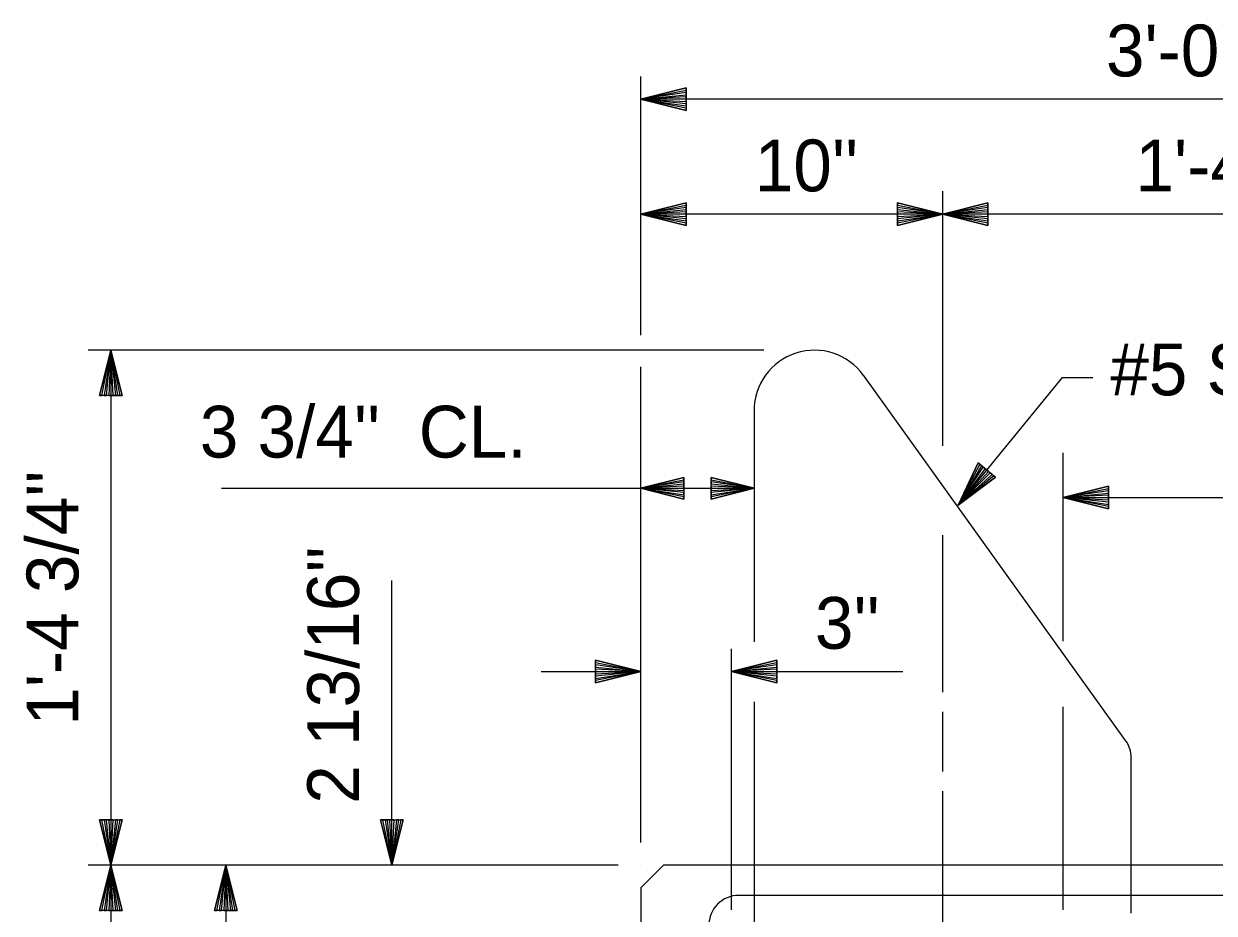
# Model space of a CAD drawing. Extents: x -60 to 66, y -3 to 77.
# Drawn here: x -5.913 to -2.626, y 41.332 to 43.787 of the extents above; entities that cross this region are included whole.
import ezdxf

# ---------------------------------------------------------------- set-up
doc = ezdxf.new("R2010")
doc.units = 0
for name, color, linetype in [('Dimension Lines', 7, 'Continuous'), ('Mis Center Lines', 7, 'Continuous'), ('Rebar Lines', 7, 'Continuous'), ('Sup Concrete Girder Lines', 7, 'Continuous'), ('Text', 7, 'Continuous'), ('User Information Notes', 7, 'Continuous')]:
    doc.layers.add(name, color=color, linetype=linetype)

msp = doc.modelspace()

# ---------------------------------------------------------------- linework, layer by layer
at = {"layer": 'Dimension Lines'}
for p, q in [((-4.2091, 42.9275), (-4.2091, 43.6421)), ((-1.2091, 43.579), (-4.2091, 43.579)), ((-3.3755, 43.2616), (-4.2091, 43.2616)), ((-2.0422, 43.2616), (-3.3755, 43.2616)), ((-3.8695, 42.8862), (-5.7359, 42.8862)), ((-5.6729, 42.8862), (-5.6729, 41.4643)), ((-4.2091, 41.5273), (-4.2091, 42.8399)), ((-3.0424, 42.0829), (-3.0424, 42.6025)), ((-5.3674, 42.5048), (-3.8965, 42.5048)), ((-3.0424, 42.4793), (-1.8564, 42.4793)), ((-4.8969, 41.4643), (-4.8969, 42.2501)), ((-3.9591, 41.3411), (-3.9591, 42.0618)), ((-4.4843, 41.9988), (-4.2091, 41.9988)), ((-3.9591, 41.9988), (-3.4858, 41.9988)), ((-3.0424, 41.3411), (-3.0424, 41.9014)), ((-4.2722, 41.4643), (-5.7359, 41.4643)), ((-5.6729, 41.4643), (-5.6729, 39.7143)), ((-5.3552, 41.4643), (-5.3552, 40.5893))]:
    msp.add_line(p, q, dxfattribs=at)
for points in [[(-4.0841, 43.579), (-4.0841, 43.5853), (-4.2091, 43.579), (-4.0841, 43.5915), (-4.0841, 43.5978), (-4.2091, 43.579), (-4.0841, 43.604), (-4.0841, 43.6103), (-4.2091, 43.579), (-4.0841, 43.5478), (-4.0841, 43.554), (-4.2091, 43.579), (-4.0841, 43.5603), (-4.0841, 43.5665), (-4.2091, 43.579), (-4.0841, 43.5728), (-4.0841, 43.6103), (-4.0841, 43.5478), (-4.2091, 43.579), (-4.0841, 43.6103)], [(-4.0841, 43.2616), (-4.0841, 43.2679), (-4.2091, 43.2616), (-4.0841, 43.2741), (-4.0841, 43.2804), (-4.2091, 43.2616), (-4.0841, 43.2866), (-4.0841, 43.2929), (-4.2091, 43.2616), (-4.0841, 43.2304), (-4.0841, 43.2366), (-4.2091, 43.2616), (-4.0841, 43.2429), (-4.0841, 43.2491), (-4.2091, 43.2616), (-4.0841, 43.2554), (-4.0841, 43.2929), (-4.0841, 43.2304), (-4.2091, 43.2616), (-4.0841, 43.2929)], [(-3.5005, 43.2616), (-3.5005, 43.2554), (-3.3755, 43.2616), (-3.5005, 43.2491), (-3.5005, 43.2429), (-3.3755, 43.2616), (-3.5005, 43.2366), (-3.5005, 43.2304), (-3.3755, 43.2616), (-3.5005, 43.2929), (-3.5005, 43.2866), (-3.3755, 43.2616), (-3.5005, 43.2804), (-3.5005, 43.2741), (-3.3755, 43.2616), (-3.5005, 43.2679), (-3.5005, 43.2304), (-3.5005, 43.2929), (-3.3755, 43.2616), (-3.5005, 43.2304)], [(-3.2505, 43.2616), (-3.2505, 43.2679), (-3.3755, 43.2616), (-3.2505, 43.2741), (-3.2505, 43.2804), (-3.3755, 43.2616), (-3.2505, 43.2866), (-3.2505, 43.2929), (-3.3755, 43.2616), (-3.2505, 43.2304), (-3.2505, 43.2366), (-3.3755, 43.2616), (-3.2505, 43.2429), (-3.2505, 43.2491), (-3.3755, 43.2616), (-3.2505, 43.2554), (-3.2505, 43.2929), (-3.2505, 43.2304), (-3.3755, 43.2616), (-3.2505, 43.2929)], [(-5.6729, 42.7612), (-5.6666, 42.7612), (-5.6729, 42.8862), (-5.6604, 42.7612), (-5.6541, 42.7612), (-5.6729, 42.8862), (-5.6479, 42.7612), (-5.6416, 42.7612), (-5.6729, 42.8862), (-5.7041, 42.7612), (-5.6979, 42.7612), (-5.6729, 42.8862), (-5.6916, 42.7612), (-5.6854, 42.7612), (-5.6729, 42.8862), (-5.6791, 42.7612), (-5.6416, 42.7612), (-5.7041, 42.7612), (-5.6729, 42.8862), (-5.6416, 42.7612)], [(-3.333, 42.4583), (-3.0445, 42.8107), (-2.9605, 42.8107)], [(-3.2538, 42.555), (-3.2586, 42.559), (-3.333, 42.4583), (-3.2634, 42.5629), (-3.2683, 42.5669), (-3.333, 42.4583), (-3.2731, 42.5709), (-3.278, 42.5748), (-3.333, 42.4583), (-3.2296, 42.5352), (-3.2344, 42.5392), (-3.333, 42.4583), (-3.2393, 42.5431), (-3.2441, 42.5471), (-3.333, 42.4583), (-3.2489, 42.5511), (-3.278, 42.5748), (-3.2296, 42.5352), (-3.333, 42.4583), (-3.278, 42.5748)], [(-4.0904, 42.5048), (-4.0904, 42.5107), (-4.2091, 42.5048), (-4.0904, 42.5167), (-4.0904, 42.5226), (-4.2091, 42.5048), (-4.0904, 42.5286), (-4.0904, 42.5345), (-4.2091, 42.5048), (-4.0904, 42.4751), (-4.0904, 42.4811), (-4.2091, 42.5048), (-4.0904, 42.487), (-4.0904, 42.4929), (-4.2091, 42.5048), (-4.0904, 42.4989), (-4.0904, 42.5345), (-4.0904, 42.4751), (-4.2091, 42.5048), (-4.0904, 42.5345)], [(-4.0153, 42.5048), (-4.0153, 42.4989), (-3.8965, 42.5048), (-4.0153, 42.4929), (-4.0153, 42.487), (-3.8965, 42.5048), (-4.0153, 42.4811), (-4.0153, 42.4751), (-3.8965, 42.5048), (-4.0153, 42.5345), (-4.0153, 42.5286), (-3.8965, 42.5048), (-4.0153, 42.5226), (-4.0153, 42.5167), (-3.8965, 42.5048), (-4.0153, 42.5107), (-4.0153, 42.4751), (-4.0153, 42.5345), (-3.8965, 42.5048), (-4.0153, 42.4751)], [(-2.9174, 42.4793), (-2.9174, 42.4855), (-3.0424, 42.4793), (-2.9174, 42.4918), (-2.9174, 42.498), (-3.0424, 42.4793), (-2.9174, 42.5043), (-2.9174, 42.5105), (-3.0424, 42.4793), (-2.9174, 42.448), (-2.9174, 42.4543), (-3.0424, 42.4793), (-2.9174, 42.4605), (-2.9174, 42.4668), (-3.0424, 42.4793), (-2.9174, 42.473), (-2.9174, 42.5105), (-2.9174, 42.448), (-3.0424, 42.4793), (-2.9174, 42.5105)], [(-4.3341, 41.9988), (-4.3341, 41.9925), (-4.2091, 41.9988), (-4.3341, 41.9863), (-4.3341, 41.98), (-4.2091, 41.9988), (-4.3341, 41.9738), (-4.3341, 41.9675), (-4.2091, 41.9988), (-4.3341, 42.03), (-4.3341, 42.0238), (-4.2091, 41.9988), (-4.3341, 42.0175), (-4.3341, 42.0113), (-4.2091, 41.9988), (-4.3341, 42.005), (-4.3341, 41.9675), (-4.3341, 42.03), (-4.2091, 41.9988), (-4.3341, 41.9675)], [(-3.8341, 41.9988), (-3.8341, 42.005), (-3.9591, 41.9988), (-3.8341, 42.0113), (-3.8341, 42.0175), (-3.9591, 41.9988), (-3.8341, 42.0238), (-3.8341, 42.03), (-3.9591, 41.9988), (-3.8341, 41.9675), (-3.8341, 41.9738), (-3.9591, 41.9988), (-3.8341, 41.98), (-3.8341, 41.9863), (-3.9591, 41.9988), (-3.8341, 41.9925), (-3.8341, 42.03), (-3.8341, 41.9675), (-3.9591, 41.9988), (-3.8341, 42.03)], [(-5.6729, 41.5893), (-5.6791, 41.5893), (-5.6729, 41.4643), (-5.6854, 41.5893), (-5.6916, 41.5893), (-5.6729, 41.4643), (-5.6979, 41.5893), (-5.7041, 41.5893), (-5.6729, 41.4643), (-5.6416, 41.5893), (-5.6479, 41.5893), (-5.6729, 41.4643), (-5.6541, 41.5893), (-5.6604, 41.5893), (-5.6729, 41.4643), (-5.6666, 41.5893), (-5.7041, 41.5893), (-5.6416, 41.5893), (-5.6729, 41.4643), (-5.7041, 41.5893)], [(-4.8969, 41.5893), (-4.9031, 41.5893), (-4.8969, 41.4643), (-4.9094, 41.5893), (-4.9156, 41.5893), (-4.8969, 41.4643), (-4.9219, 41.5893), (-4.9281, 41.5893), (-4.8969, 41.4643), (-4.8656, 41.5893), (-4.8719, 41.5893), (-4.8969, 41.4643), (-4.8781, 41.5893), (-4.8844, 41.5893), (-4.8969, 41.4643), (-4.8906, 41.5893), (-4.9281, 41.5893), (-4.8656, 41.5893), (-4.8969, 41.4643), (-4.9281, 41.5893)], [(-5.6729, 41.3393), (-5.6666, 41.3393), (-5.6729, 41.4643), (-5.6604, 41.3393), (-5.6541, 41.3393), (-5.6729, 41.4643), (-5.6479, 41.3393), (-5.6416, 41.3393), (-5.6729, 41.4643), (-5.7041, 41.3393), (-5.6979, 41.3393), (-5.6729, 41.4643), (-5.6916, 41.3393), (-5.6854, 41.3393), (-5.6729, 41.4643), (-5.6791, 41.3393), (-5.6416, 41.3393), (-5.7041, 41.3393), (-5.6729, 41.4643), (-5.6416, 41.3393)], [(-5.3552, 41.3393), (-5.3489, 41.3393), (-5.3552, 41.4643), (-5.3427, 41.3393), (-5.3364, 41.3393), (-5.3552, 41.4643), (-5.3302, 41.3393), (-5.3239, 41.3393), (-5.3552, 41.4643), (-5.3864, 41.3393), (-5.3802, 41.3393), (-5.3552, 41.4643), (-5.3739, 41.3393), (-5.3677, 41.3393), (-5.3552, 41.4643), (-5.3614, 41.3393), (-5.3239, 41.3393), (-5.3864, 41.3393), (-5.3552, 41.4643), (-5.3239, 41.3393)]]:
    msp.add_lwpolyline(points, dxfattribs=at)
at = {"layer": 'Mis Center Lines'}
for p, q in [((-3.3755, 42.6218), (-3.3755, 43.3247)), ((-3.3755, 41.9422), (-3.3755, 42.3751)), ((-3.3755, 41.7233), (-3.3755, 41.8875)), ((-3.3755, 40.734), (-3.3755, 41.6686))]:
    msp.add_line(p, q, dxfattribs=at)
at = {"layer": 'Rebar Lines'}
for p, q in [((-2.8705, 41.8089), (-3.5945, 42.8167)), ((-3.8965, 42.7194), (-3.8965, 42.0805)), ((-3.8965, 41.9148), (-3.8965, 41.2612)), ((-2.8548, 41.3317), (-2.8548, 41.7603)), ((-1.4799, 41.381), (-3.9384, 41.381))]:
    msp.add_line(p, q, dxfattribs=at)
for centre, radius, start, end in [((-3.7298, 42.7194), 0.1667, 35.6917, 180), ((-2.9381, 41.7603), 0.0833, 0, 35.6945), ((-3.9383, 41.2977), 0.0833, 90, 180)]:
    msp.add_arc(centre, radius, start, end, dxfattribs=at)
at = {"layer": 'Sup Concrete Girder Lines'}
msp.add_lwpolyline([(-1.2405, 41.4643), (-2.7091, 41.4643), (-4.1466, 41.4643), (-4.2091, 41.4018), (-4.2091, 39.7768), (-4.1466, 39.7143), (-2.7091, 39.7143), (-1.2716, 39.7143), (-1.2091, 39.7768), (-1.2091, 40.881), (-1.2716, 40.9435), (-1.2718, 41.183), (-1.2405, 41.2143), (-1.2405, 41.4643)], dxfattribs=at)
at = {"layer": 'User Information Notes'}
msp.add_line((-4.2091, 41.4643), (-4.2091, 41.4643), dxfattribs=at)

# ---------------------------------------------------------------- texts
at = {"layer": 'Text'}
for s, height, p in [("3'-0''", 0.14302, (-2.9245, 43.642)), ("10''", 0.14302, (-3.8944, 43.3246)), ("1'-4''", 0.14302, (-2.843, 43.3246)), ('#5 S3', 0.14302, (-2.9125, 42.7615)), (" 3 3/4''  CL.", 0.143021, (-5.4805, 42.5896)), ("3''", 0.14302, (-3.7285, 42.0617))]:
    msp.add_text(s, height=height, dxfattribs=at).set_placement(p)
msp.add_text("2 13/16''", height=0.14302, rotation=90, dxfattribs=at).set_placement((-4.9877, 41.6339))
at = {"layer": 'User Information Notes'}
msp.add_text("1'-4 3/4''", height=0.14302, rotation=90, dxfattribs=at).set_placement((-5.7629, 41.8494))

doc.saveas('drawing.dxf')
